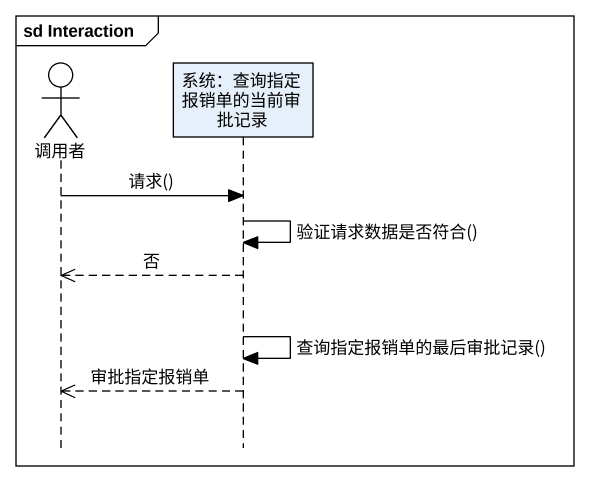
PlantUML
@startuml
mainframe sd Interaction
hide footbox
actor 调用者
participant "系统：查询指定报销单的当前审批记录" as 系统_查询指定报销单的当前审批记录

调用者 -> 系统_查询指定报销单的当前审批记录 : 请求()
系统_查询指定报销单的当前审批记录 -> 系统_查询指定报销单的当前审批记录 : 验证请求数据是否符合()
系统_查询指定报销单的当前审批记录 -->> 调用者 : 否
系统_查询指定报销单的当前审批记录 -> 系统_查询指定报销单的当前审批记录 : 查询指定报销单的最后审批记录()
系统_查询指定报销单的当前审批记录 -->> 调用者 : 审批指定报销单
@enduml
